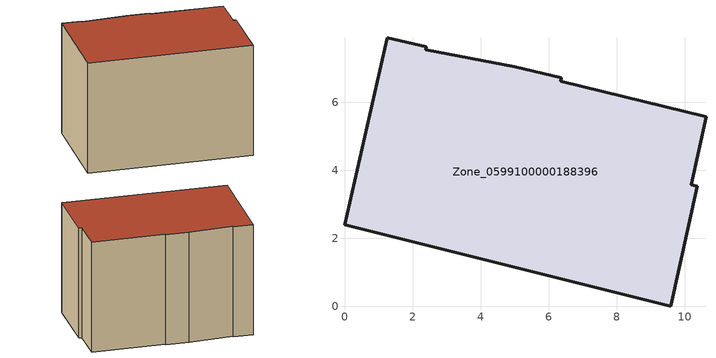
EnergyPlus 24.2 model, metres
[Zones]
Zone_0599100000188396
 floor ground (C_G): 9.6,0 0,2.4 1.25,7.89 2.4,7.63 2.38,7.53 5,7.04 6.38,6.72 6.36,6.62 10.63,5.57 10.2,3.57 10.37,3.53 z0.71
 wall outside (C_F): 0,2.4 9.6,0 10.37,3.53 10.2,3.57 10.63,5.57 6.36,6.62 6.38,6.72 5,7.04 2.38,7.53 2.4,7.63 1.25,7.89 0,2.4 z0.71:7.74
 roof outside (C_R): 5,7.04 2.38,7.53 2.4,7.63 1.25,7.89 0,2.4 9.6,0 10.37,3.53 10.2,3.57 10.63,5.57 6.36,6.62 6.38,6.72 z7.74
[BUILDING]
Pand.0599100000188396: North Axis=0; Terrain=City; Loads Convergence Tolerance Value=0.04; Temperature Convergence Tolerance Value=0.4; Solar Distribution=FullExterior; Maximum Number of Warmup Days=25; Minimum Number of Warmup Days=1
[Site:Location]
Rotterdam.The.Hague.AP_ZH_NLD Design_Conditions: Latitude=51.96; Longitude=4.45; Time Zone=1; Elevation=-4.5
[SITE:GROUNDTEMPERATURE:BUILDINGSURFACE]
18, 18, 18, 18, 18, 18, 18, 18, 18, 18, 18, 18
[MATERIAL] Thermal Absorptance=0.9; Solar Absorptance=0.7; Visible Absorptance=0.7
Name | Roughness | Thickness | Conductivity | Density | Specific Heat
G.TC.1946 | MediumSmooth | 0.15 | 1 | 540 | 1210
F.TC.1946 | Rough | 0.3 | 0.857143 | 1920 | 840
R.TC.1946 | MediumRough | 0.2 | 0.909091 | 1500 | 1000
[CONSTRUCTION]
C_G: G.TC.1946
C_F: F.TC.1946
C_R: R.TC.1946
[ZONE]
Zone_0599100000188396: Type=1; Multiplier=1; Ceiling Height=Autocalculate; Volume=Autocalculate; Floor Area=autocalculate; Part of Total Floor Area=Yes
[ZONEINFILTRATION:DESIGNFLOWRATE]
Infil_Zone_0599100000188396: Zone or ZoneList or Space or SpaceList=Zone_0599100000188396; Schedule=AlwaysOn; Design Flow Rate Calculation Method=Flow/Area; Flow Rate per Floor Area=0.003; Constant Term Coefficient=1; Temperature Term Coefficient=0; Velocity Term Coefficient=0; Velocity Squared Term Coefficient=0
[HVACTEMPLATE:ZONE:IDEALLOADSAIRSYSTEM]
Zone_0599100000188396: Maximum Heating Supply Air Temperature=50; Minimum Cooling Supply Air Temperature=13; Maximum Heating Supply Air Humidity Ratio=0.0156; Minimum Cooling Supply Air Humidity Ratio=0.0077; Heating Limit=NoLimit; Cooling Limit=NoLimit; Dehumidification Control Type=ConstantSensibleHeatRatio; Cooling Sensible Heat Ratio=0.7; Dehumidification Setpoint=60; Humidification Control Type=None; Humidification Setpoint=30; Outdoor Air Method=None; Outdoor Air Flow Rate per Person=0.00944; Outdoor Air Flow Rate per Zone Floor Area=0; Outdoor Air Flow Rate per Zone=0; Demand Controlled Ventilation Type=None; Outdoor Air Economizer Type=NoEconomizer; Heat Recovery Type=None; Sensible Heat Recovery Effectiveness=0.7; Latent Heat Recovery Effectiveness=0.65
[ZONECONTROL:THERMOSTAT]
ThermostatControl_Zone_0599100000188396: Zone or ZoneList=Zone_0599100000188396; Control Type Schedule=DualSetpointControlType; Control 1=Thermostat_Zone_0599100000188396; Temperature Difference Between Cutout And Setpoint=0
[THERMOSTATSETPOINT:DUALSETPOINT]
Thermostat_Zone_0599100000188396: Heating Setpoint Temperature Schedule=HeatingSetpoint_Zone_0599100000188396; Cooling Setpoint Temperature Schedule=CoolingSetpoint_Zone_0599100000188396
[SCHEDULE:COMPACT]
HeatingSetpoint_Zone_0599100000188396: Through: 12/31, For: AllDays, Until: 24:00, 21
CoolingSetpoint_Zone_0599100000188396: Through: 12/31, For: AllDays, Until: 24:00, 24
DualSetpointControlType: Through: 12/31, For: AllDays, Until: 24:00, 4
AlwaysOn: Through: 12/31, For: AllDays, Until: 24:00, 1
